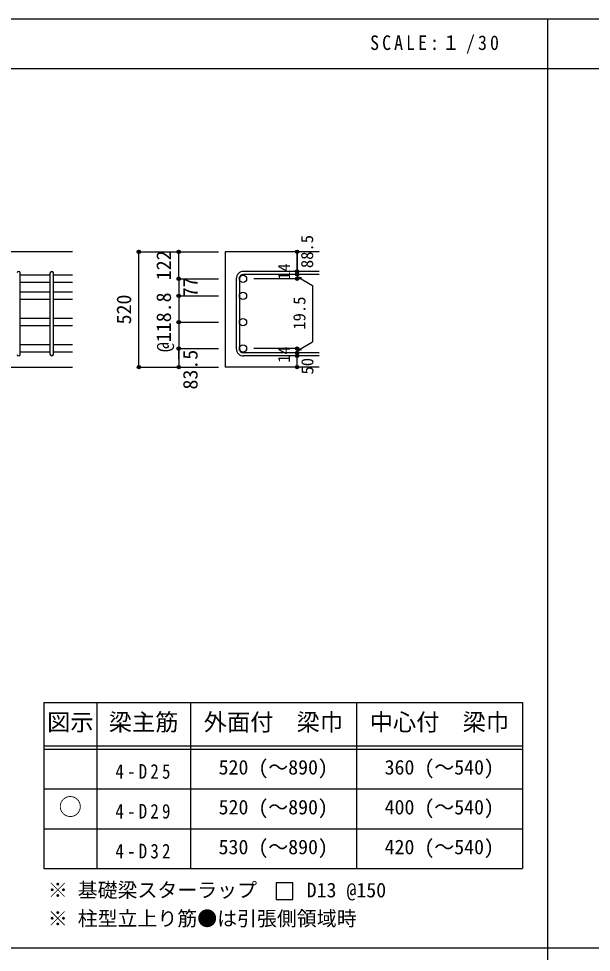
# Model space of a CAD drawing. Units: millimetres at full size, sheet at 1:30, with parts at other scales. Extents: x -5973 to 5954, y -4195 to 4201.
# Drawn here: x -3514 to -927, y -15 to 4201 of the extents above; entities that cross this region are included whole.
import ezdxf
from ezdxf.enums import TextEntityAlignment as Align

# ---------------------------------------------------------------- set-up
doc = ezdxf.new("R2010")
doc.units = ezdxf.units.MM
doc.header["$LTSCALE"] = 30
doc.header["$PDMODE"] = 32
doc.header["$PDSIZE"] = 15
for name, color, linetype in [('0-1_躯体線', 2, 'Continuous'), ('0-5_基礎梁筋', 7, 'Continuous'), ('0-6_スタラップ筋', 7, 'Continuous'), ('0-D_寸法', 4, 'Continuous'), ('6-7_文字', 7, 'Continuous'), ('6-E_枠', 7, 'Continuous'), ('F-0_枠', 6, 'Continuous')]:
    doc.layers.add(name, color=color, linetype=linetype)
doc.styles.add('ＭＳ ゴシック', font='')
doc.styles.get('ＭＳ ゴシック').set_extended_font_data('MS Gothic')

msp = doc.modelspace()

# ---------------------------------------------------------------- linework, layer by layer
at = {"layer": '0-1_躯体線'}
for p, q in [((-3270.8, 3148.3), (-4920.8, 3148.3)), ((-2155.8, 3148.3), (-2580.8, 3148.3)), ((-2580.8, 3148.3), (-2580.8, 2627.8)), ((-3670.8, 2627.8), (-3270.8, 2627.8)), ((-2155.8, 2627.8), (-2580.8, 2627.8))]:
    msp.add_line(p, q, dxfattribs=at)
at = {"layer": '0-5_基礎梁筋'}
for p, q in [((-3370.8, 3043.1), (-3506.8, 3043.1)), ((-3270.8, 3043.1), (-3356.8, 3043.1)), ((-3370.8, 3010.1), (-3506.8, 3010.1)), ((-3270.8, 3010.1), (-3356.8, 3010.1)), ((-3370.8, 2966.1), (-3506.8, 2966.1)), ((-3270.8, 2966.1), (-3356.8, 2966.1)), ((-3370.8, 2933.1), (-3506.8, 2933.1)), ((-3270.8, 2933.1), (-3356.8, 2933.1)), ((-3370.8, 2846.95), (-3506.8, 2846.95)), ((-3270.8, 2846.95), (-3356.8, 2846.95)), ((-3370.8, 2813.95), (-3506.8, 2813.95)), ((-3270.8, 2813.95), (-3356.8, 2813.95)), ((-3370.8, 2727.8), (-3506.8, 2727.8)), ((-3270.8, 2727.8), (-3356.8, 2727.8)), ((-3370.8, 2694.8), (-3506.8, 2694.8)), ((-3270.8, 2694.8), (-3356.8, 2694.8))]:
    msp.add_line(p, q, dxfattribs=at)
at = {"layer": '0-5_基礎梁筋', "color": 3}
for centre in [(-2500.3, 3026.6), (-2500.3, 2949.6), (-2500.3, 2830.45), (-2500.3, 2711.3)]:
    msp.add_circle(centre, 16.5, dxfattribs=at)
at = {"layer": '0-6_スタラップ筋'}
for p, q in [((-3506.8, 2684.8), (-3506.8, 3053.1)), ((-3370.8, 2684.8), (-3370.8, 3053.1)), ((-3356.8, 2684.8), (-3356.8, 3053.1)), ((-2155.8, 3060.1), (-2497.3, 3060.1)), ((-2155.8, 3046.1), (-2497.3, 3046.1)), ((-2530.8, 3026.6), (-2530.8, 2711.3)), ((-2516.8, 3026.6), (-2516.8, 2711.3)), ((-2155.8, 2691.8), (-2497.3, 2691.8)), ((-2155.8, 2677.8), (-2497.3, 2677.8))]:
    msp.add_line(p, q, dxfattribs=at)
for centre, radius, start, end in [((-3513.8, 3053.1), 7, 0, 180), ((-3363.8, 3053.1), 7, 0, 180), ((-2497.3, 3026.6), 33.5, 90, 180), ((-2497.3, 3026.6), 19.5, 90, 180), ((-2497.3, 2711.3), 33.5, 180, 270), ((-2497.3, 2711.3), 19.5, 180, 270), ((-3513.8, 2684.8), 7, 180, 0), ((-3363.8, 2684.8), 7, 180, 0)]:
    msp.add_arc(centre, radius, start, end, dxfattribs=at)
at = {"layer": '0-D_寸法'}
for p, q in [((-2970.8, 3148.3), (-2790.8, 3148.3)), ((-2970.8, 3148.3), (-2790.8, 3148.3)), ((-2970.8, 2627.8), (-2970.8, 3148.3)), ((-2970.8, 2627.8), (-2970.8, 3148.3)), ((-2790.8, 3026.6), (-2790.8, 3148.3)), ((-2790.8, 3148.3), (-2610.8, 3148.3)), ((-2790.8, 3148.3), (-2610.8, 3148.3)), ((-2790.8, 3026.6), (-2790.8, 3148.3)), ((-2255.8, 3046.1), (-2255.8, 3060.1)), ((-2255.8, 3046.1), (-2255.8, 3026.6)), ((-2255.8, 3036.35), (-2236.48, 3031.18)), ((-2255.8, 3036.35), (-2185.74, 2995.9)), ((-2790.8, 3026.6), (-2610.8, 3026.6)), ((-2790.8, 3026.6), (-2610.8, 3026.6)), ((-2790.8, 3026.6), (-2790.8, 2949.6)), ((-2790.8, 3026.6), (-2790.8, 2663.83)), ((-2790.8, 3026.6), (-2790.8, 2678.3)), ((-2255.8, 3026.6), (-2451.89, 3026.6)), ((-2185.74, 2995.9), (-2185.74, 2742)), ((-2790.8, 2949.6), (-2610.8, 2949.6)), ((-2790.8, 2949.6), (-2610.8, 2949.6)), ((-2790.8, 2830.45), (-2610.8, 2830.45)), ((-2790.8, 2830.45), (-2610.8, 2830.45)), ((-2255.8, 2701.55), (-2185.74, 2742)), ((-2790.8, 2711.3), (-2610.8, 2711.3)), ((-2255.8, 2711.3), (-2451.89, 2711.3)), ((-2255.8, 2691.8), (-2255.8, 2711.3)), ((-2255.8, 2701.55), (-2236.48, 2706.73)), ((-2255.8, 2677.8), (-2255.8, 2691.8)), ((-2255.8, 2627.8), (-2255.8, 2677.8)), ((-2970.8, 2627.8), (-2790.8, 2627.8)), ((-2790.8, 2627.8), (-2610.8, 2627.8))]:
    msp.add_line(p, q, dxfattribs=at)
for points in [[(-2255.8, 3148.3), (-2255.8, 3060.1), (-2255.8, 3148.3)], [(-2790.8, 2663.83), (-2790.8, 2711.3), (-2790.8, 2627.8)]]:
    msp.add_lwpolyline(points, dxfattribs=at)
for centre, radius in [((-2970.8, 3148.3), 8), ((-2970.8, 3148.3), 7.2), ((-2970.8, 3148.3), 6.4), ((-2970.8, 3148.3), 5.6), ((-2970.8, 3148.3), 4.8), ((-2970.8, 3148.3), 4), ((-2970.8, 3148.3), 3.2), ((-2970.8, 3148.3), 2.4), ((-2970.8, 3148.3), 1.6), ((-2970.8, 3148.3), 0.8), ((-2790.8, 3148.3), 8), ((-2790.8, 3148.3), 7.2), ((-2790.8, 3148.3), 6.4), ((-2790.8, 3148.3), 5.6), ((-2790.8, 3148.3), 4.8), ((-2790.8, 3148.3), 4), ((-2790.8, 3148.3), 3.2), ((-2790.8, 3148.3), 2.4), ((-2790.8, 3148.3), 1.6), ((-2790.8, 3148.3), 0.8), ((-2255.8, 3148.3), 4), ((-2255.8, 3148.3), 3.6), ((-2255.8, 3148.3), 3.2), ((-2255.8, 3148.3), 2.8), ((-2255.8, 3148.3), 2.4), ((-2255.8, 3148.3), 2), ((-2255.8, 3148.3), 1.6), ((-2255.8, 3148.3), 1.2), ((-2255.8, 3148.3), 0.8), ((-2255.8, 3148.3), 0.4), ((-2255.8, 3060.1), 4), ((-2255.8, 3046.1), 4), ((-2255.8, 3060.1), 3.6), ((-2255.8, 3046.1), 3.6), ((-2255.8, 3060.1), 3.2), ((-2255.8, 3046.1), 3.2), ((-2255.8, 3060.1), 2.8), ((-2255.8, 3046.1), 2.8), ((-2255.8, 3060.1), 2.4), ((-2255.8, 3046.1), 2.4), ((-2255.8, 3060.1), 2), ((-2255.8, 3046.1), 2), ((-2255.8, 3060.1), 1.6), ((-2255.8, 3046.1), 1.6), ((-2255.8, 3060.1), 1.2), ((-2255.8, 3046.1), 1.2), ((-2255.8, 3060.1), 0.8), ((-2255.8, 3046.1), 0.8), ((-2255.8, 3060.1), 0.4), ((-2255.8, 3046.1), 0.4), ((-2790.8, 3026.6), 8), ((-2790.8, 3026.6), 7.2), ((-2790.8, 3026.6), 6.4), ((-2790.8, 3026.6), 5.6), ((-2790.8, 3026.6), 4.8), ((-2790.8, 3026.6), 4), ((-2790.8, 3026.6), 3.2), ((-2790.8, 3026.6), 2.4), ((-2790.8, 3026.6), 1.6), ((-2790.8, 3026.6), 0.8), ((-2255.8, 3026.6), 4), ((-2255.8, 3026.6), 3.6), ((-2255.8, 3026.6), 3.2), ((-2255.8, 3026.6), 2.8), ((-2255.8, 3026.6), 2.4), ((-2255.8, 3026.6), 2), ((-2255.8, 3026.6), 1.6), ((-2255.8, 3026.6), 1.2), ((-2255.8, 3026.6), 0.8), ((-2255.8, 3026.6), 0.4), ((-2790.8, 2949.6), 8), ((-2790.8, 2949.6), 7.2), ((-2790.8, 2949.6), 6.4), ((-2790.8, 2949.6), 5.6), ((-2790.8, 2949.6), 4.8), ((-2790.8, 2949.6), 4), ((-2790.8, 2949.6), 3.2), ((-2790.8, 2949.6), 2.4), ((-2790.8, 2949.6), 1.6), ((-2790.8, 2949.6), 0.8), ((-2790.8, 2830.45), 8), ((-2790.8, 2830.45), 7.2), ((-2790.8, 2830.45), 6.4), ((-2790.8, 2830.45), 5.6), ((-2790.8, 2830.45), 4.8), ((-2790.8, 2830.45), 4), ((-2790.8, 2830.45), 3.2), ((-2790.8, 2830.45), 2.4), ((-2790.8, 2830.45), 1.6), ((-2790.8, 2830.45), 0.8), ((-2790.8, 2711.3), 8), ((-2790.8, 2711.3), 7.2), ((-2790.8, 2711.3), 6.4), ((-2790.8, 2711.3), 5.6), ((-2790.8, 2711.3), 4.8), ((-2790.8, 2711.3), 4), ((-2790.8, 2711.3), 3.2), ((-2790.8, 2711.3), 2.4), ((-2790.8, 2711.3), 1.6), ((-2790.8, 2711.3), 0.8), ((-2255.8, 2711.3), 4), ((-2255.8, 2711.3), 3.6), ((-2255.8, 2711.3), 3.2), ((-2255.8, 2711.3), 2.8), ((-2255.8, 2711.3), 2.4), ((-2255.8, 2711.3), 2), ((-2255.8, 2711.3), 1.6), ((-2255.8, 2711.3), 1.2), ((-2255.8, 2711.3), 0.8), ((-2255.8, 2711.3), 0.4), ((-2255.8, 2691.8), 4), ((-2255.8, 2677.8), 4), ((-2255.8, 2691.8), 3.6), ((-2255.8, 2677.8), 3.6), ((-2255.8, 2691.8), 3.2), ((-2255.8, 2677.8), 3.2), ((-2255.8, 2691.8), 2.8), ((-2255.8, 2677.8), 2.8), ((-2255.8, 2691.8), 2.4), ((-2255.8, 2677.8), 2.4), ((-2255.8, 2691.8), 2), ((-2255.8, 2677.8), 2), ((-2255.8, 2691.8), 1.6), ((-2255.8, 2677.8), 1.6), ((-2255.8, 2691.8), 1.2), ((-2255.8, 2677.8), 1.2), ((-2255.8, 2691.8), 0.8), ((-2255.8, 2677.8), 0.8), ((-2255.8, 2691.8), 0.4), ((-2255.8, 2677.8), 0.4), ((-2970.8, 2627.8), 7.2), ((-2970.8, 2627.8), 6.4), ((-2970.8, 2627.8), 5.6), ((-2970.8, 2627.8), 4.8), ((-2970.8, 2627.8), 4), ((-2970.8, 2627.8), 3.2), ((-2970.8, 2627.8), 2.4), ((-2970.8, 2627.8), 1.6), ((-2970.8, 2627.8), 0.8), ((-2790.8, 2627.8), 7.2), ((-2790.8, 2627.8), 6.4), ((-2790.8, 2627.8), 5.6), ((-2790.8, 2627.8), 4.8), ((-2790.8, 2627.8), 4), ((-2790.8, 2627.8), 3.2), ((-2790.8, 2627.8), 2.4), ((-2790.8, 2627.8), 1.6), ((-2790.8, 2627.8), 0.8), ((-2255.8, 2627.8), 4), ((-2255.8, 2627.8), 3.6), ((-2255.8, 2627.8), 3.2), ((-2255.8, 2627.8), 2.8), ((-2255.8, 2627.8), 2.4), ((-2255.8, 2627.8), 2), ((-2255.8, 2627.8), 1.6), ((-2255.8, 2627.8), 1.2), ((-2255.8, 2627.8), 0.8), ((-2255.8, 2627.8), 0.4)]:
    msp.add_circle(centre, radius, dxfattribs=at)
at = {"layer": '0-D_寸法', "color": 7}
for p in [(-2970.8, 3148.3), (-2790.8, 3148.3), (-2255.8, 3148.3), (-2255.8, 3060.1), (-2255.8, 3046.1), (-2790.8, 3026.6), (-2255.8, 3026.6), (-2790.8, 2949.6), (-2790.8, 2830.45), (-2790.8, 2711.3), (-2255.8, 2711.3), (-2255.8, 2711.3), (-2255.8, 2691.8), (-2255.8, 2677.8), (-2970.8, 2627.8), (-2790.8, 2627.8), (-2255.8, 2627.8)]:
    msp.add_point(p, dxfattribs=at)
at = {"layer": '6-7_文字'}
msp.add_lwpolyline([(-2350.25, 222.91), (-2275.25, 222.91), (-2275.25, 297.91), (-2350.25, 297.91)], close=True, dxfattribs=at)
at = {"layer": '6-E_枠', "color": 3}
for p, q in [((-3400.52, 1112.77), (-3400.52, 362.77)), ((-3400.52, 1112.77), (-1238, 1112.77)), ((-1238, 1112.77), (-1238, 362.77)), ((-3400.52, 362.77), (-1238, 362.77))]:
    msp.add_line(p, q, dxfattribs=at)
at = {"layer": '6-E_枠'}
for p, q in [((-3160.52, 1112.77), (-3160.52, 362.77)), ((-2738, 1112.77), (-2738, 362.77)), ((-1988, 1112.77), (-1988, 362.77)), ((-3400.52, 917.77), (-1238, 917.77)), ((-3400.52, 902.77), (-1238, 902.77)), ((-3400.52, 722.77), (-1238, 722.77)), ((-3400.52, 542.77), (-1238, 542.77))]:
    msp.add_line(p, q, dxfattribs=at)
at = {"layer": 'F-0_枠'}
msp.add_line((-5972.88, 4201.15), (5954.1, 4201.15), dxfattribs=at)
at = {"layer": 'F-0_枠', "color": 2}
for p, q in [((-1124.64, 4201.15), (-1124.64, -4195.24)), ((-5972.88, 3976.15), (3723.6, 3976.15)), ((3723.6, 2.95), (-5972.88, 2.95))]:
    msp.add_line(p, q, dxfattribs=at)

# ---------------------------------------------------------------- texts
at = {"layer": '0-D_寸法', "style": 'ＭＳ ゴシック'}
for s, height, p in [('88.5', 54.99, (-2166.9, 3074.71)), ('122', 65.98, (-2805.8, 3019.95)), ('14', 54.99, (-2271.03, 3021.44)), ('77', 65.98, (-2685.32, 2943.26)), ('@118.8', 65.98, (-2805.8, 2695.45)), ('520', 65.98, (-2985.8, 2820.55)), ('19.5', 54.99, (-2201.77, 2796.68)), ('83.5', 65.98, (-2685.73, 2526.35)), ('14', 54.99, (-2271.06, 2647.12)), ('50', 54.99, (-2165.8, 2594.3))]:
    msp.add_text(s, height=height, rotation=90, dxfattribs=at).set_placement(p, align=Align.BOTTOM_LEFT)
at = {"layer": '6-7_文字', "color": 2, "style": 'ＭＳ ゴシック'}
for s, p in [('図示', (-3385.52, 962.77)), ('梁主筋', (-3106.76, 962.77)), ('外面付\u3000梁巾', (-2678, 962.77)), ('中心付\u3000梁巾', (-1928, 962.77)), ('○', (-3333.02, 580.27))]:
    msp.add_text(s, height=76.98, dxfattribs=at).set_placement(p, align=Align.BOTTOM_LEFT)
at = {"layer": '6-7_文字', "style": 'ＭＳ ゴシック'}
for s, p in [('520 (～890)', (-2610.5, 767.77)), ('360 (～540)', (-1860.5, 767.77)), ('520 (～890)', (-2610.5, 587.77)), ('400 (～540)', (-1860.5, 587.77)), ('530 (～890)', (-2610.5, 407.77)), ('420 (～540)', (-1860.5, 407.77)), ('※ 基礎梁スターラップ     D13 @150', (-3381.96, 213.19)), ('※ 柱型立上り筋●は引張側領域時', (-3381.96, 84.68))]:
    msp.add_text(s, height=65.98, dxfattribs=at).set_placement(p, align=Align.BOTTOM_LEFT)
at = {"layer": '6-7_文字', "color": 2, "insert": (-1925.98, 4043.65), "char_height": 65.98, "attachment_point": 7, "style": 'ＭＳ ゴシック'}
msp.add_mtext('\\T1.34;\\W0.9;SCALE:１/30', dxfattribs=at)
at = {"layer": '6-7_文字', "char_height": 65.98, "attachment_point": 7, "style": 'ＭＳ ゴシック'}
for s, insert in [('\\T1.38;\\W0.85;4-D25', (-3076.76, 767.77)), ('\\T1.38;\\W0.85;4-D29', (-3076.76, 587.77)), ('\\T1.38;\\W0.85;4-D32', (-3076.76, 407.77))]:
    msp.add_mtext(s, dxfattribs=dict(at, insert=insert))

doc.saveas('drawing.dxf')
